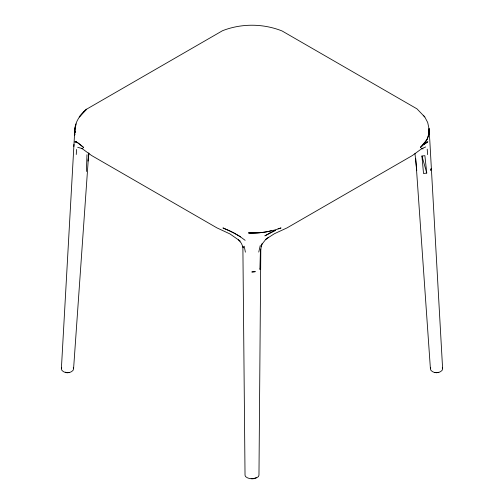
<?xml version="1.0" encoding="UTF-8"?>
<svg xmlns="http://www.w3.org/2000/svg" width="504" height="504" viewBox="0 0 504 504"><rect width="100%" height="100%" fill="white"/><g stroke="black" fill="none" stroke-linecap="round" stroke-linejoin="round"><path stroke-width="0.76" d="M261.689 245.007L260.814 249.026L258.968 475.165L258.445 476.614C254.936 479.556 249.058 479.556 245.549 476.614L245.032 475.285L242.878 246.343L243.356 247.798L241.277 243.148L238.329 239.671M415.756 158.735L430.416 368.771L430.882 370.289C433.585 373.521 439.425 373.533 442.134 370.314L442.619 368.752L429.817 140.824L429.024 128.778L427.701 122.516L424.777 116.96L416.947 108.832L282.057 30.958C263.157 23.442 241.498 23.291 222.541 30.706L86.631 109.173C79.84 114.956 73.798 123.323 74.976 132.678L75.065 131.204M260.442 250.627L259.894 269.407L260.644 267.536L260.442 250.627L260.814 249.026M86.411 171.492L86.959 154.728M73.861 146.488L74.869 128.425L75.865 125.458M88.742 152.851L73.584 368.689L73.149 370.226C70.484 373.603 64.6 373.596 61.86 370.308L61.381 368.739L73.975 144.302M75.197 128.98L75.38 125.987L76.243 123.871M428.62 135.469L429.024 128.778C429.994 135.967 425.974 143.243 420.38 147.502L426.894 139.703L429.131 133.031L429.024 128.778M76.249 154.514L76.589 149.436M87.942 161.104L88.962 153.474M258.76 252.082L260.24 245.549M430.416 368.771L430.706 367.75M61.381 368.739L61.702 367.687M261.986 243.671L261.085 246.305L262.622 243.407L265.337 239.936L268.544 237.214M426.894 139.703L424.185 143.665L420.38 147.502M265.419 239.488L274.365 233.743L287.085 227.865L412.467 155.478L421.816 148.611L425.691 146.954M256.259 477.672L253.266 478.718L251.137 478.516M271.297 230.656C263.976 232.854 256.221 233.194 248.623 232.93L260.209 232.703M278.05 228.778L281.049 227.94C270.736 231.827 259.61 233.308 248.623 232.93M438.826 372.267L436.565 372.702L434.492 372.399M426.762 173.067L423.524 173.502L421.936 156.007L424.885 155.679L426.762 173.067L421.936 156.007M69.508 372.399L66.692 372.714L65.375 372.128M421.363 148.693L423.108 148.844M77.698 147.281L82.895 148.768M75.865 141.863L76.337 142.09M240.502 236.918L233.919 232.892L222.944 227.94L229.837 230.895L239.047 235.853L245.146 240.32M240.314 241.164L229.982 233.944L216.915 227.865L91.533 155.478L81.856 148.422M423.221 115.271L424.777 116.96M73.275 367.668L73.584 368.689M442.298 367.693L442.619 368.752M244.207 246.21L245.398 252.17M414.975 153.518L416.77 170.579M427.222 149.14L427.587 154.608M74.869 128.425L74.976 132.678M251.937 271.971L255.194 271.688L251.937 271.971M74.901 133.812L74.63 135.343L74.901 133.831M431.241 168.449L430.706 170.358L431.241 168.475M83.96 111.838L79.222 116.96L86.631 109.173L83.96 111.838M425.849 143.004L423.65 144.761L427.858 141.763L425.849 143.004M270.081 232.892L264.852 235.872L275.575 230.246L270.081 232.892M75.518 141.876L74.781 141.958L76.198 141.838L77.881 142.802L83.62 147.502L79.682 144.207L76.198 141.838L75.518 141.876"/></g></svg>
